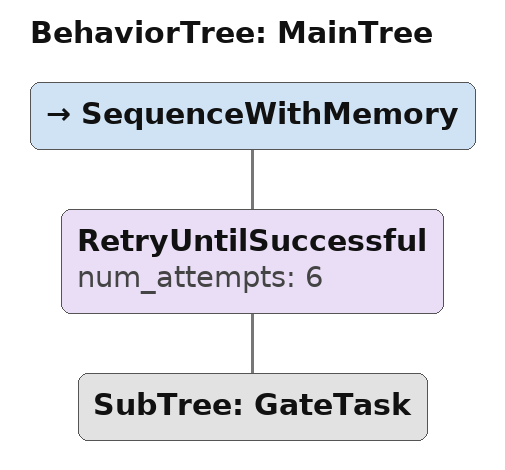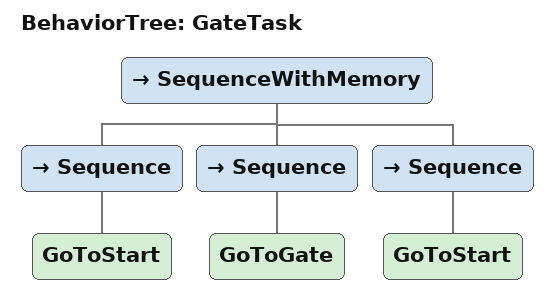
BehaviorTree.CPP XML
<root BTCPP_format="4" >
    <BehaviorTree ID="MainTree">
        <SequenceWithMemory>
            <RetryUntilSuccessful num_attempts="6">
                <SubTree ID="GateTask"/>
            </RetryUntilSuccessful>
        </SequenceWithMemory>
    </BehaviorTree>

    <BehaviorTree ID="GateTask">
        <SequenceWithMemory>
            <Sequence>
                <GoToStart/>
            </Sequence>
            <Sequence>
                <GoToGate/>
            </Sequence>
            <Sequence>
                <GoToStart/>
            </Sequence>
        </SequenceWithMemory>
    </BehaviorTree>
 </root>
